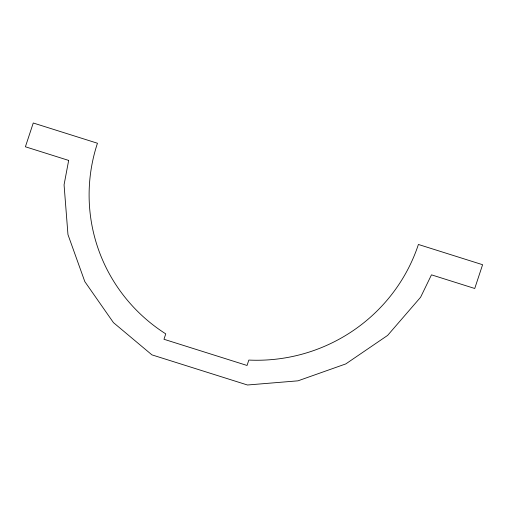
<?xml version="1.0" encoding="UTF-8"?>
<svg xmlns="http://www.w3.org/2000/svg" width="508" height="508" viewBox="0 0 508 508"><rect width="100%" height="100%" fill="white"/><g stroke="black" fill="none" stroke-linecap="round" stroke-linejoin="round"><path stroke-width="0.76" d="M68.663 160.42L64.065 184.817L67.964 234.594L84.811 281.597L113.449 322.624L151.936 354.87L247.466 385L297.999 380.829L345.802 363.912L387.617 335.407L420.592 297.256L431.476 274.841L474.739 288.487L482.6 264.712L418.408 244.469A168.942 166.275 -12.4 0 1 248.831 360.07L247.047 365.468L163.976 339.274L165.76 333.87A168.942 166.275 -12.4 0 1 97.453 143.243L33.261 122.999L25.4 146.78L68.663 160.42"/></g></svg>
